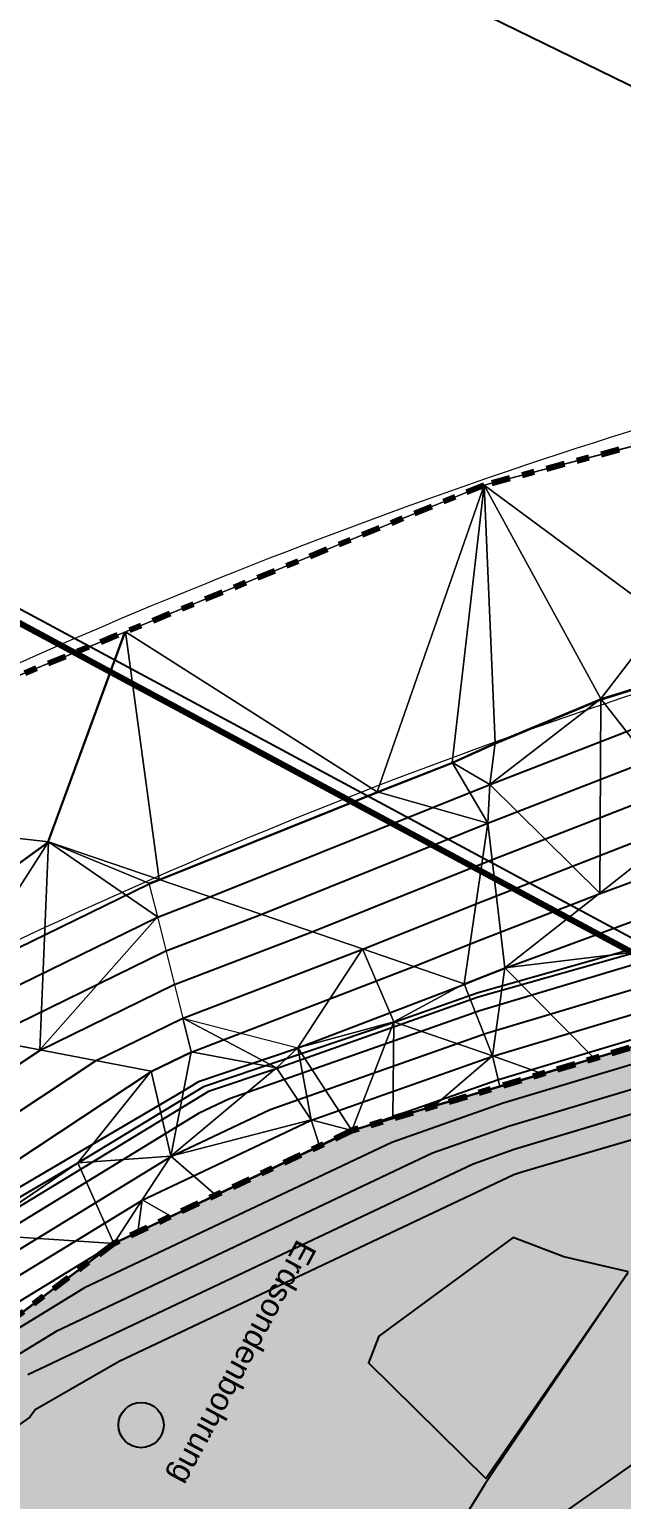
# Model space of a CAD drawing. Header units: metres. Extents: x 2711799 to 2711985, y 1236908 to 1237087.
# Drawn here: x 2711929.78 to 2711934.5, y 1237029.83 to 1237041.53 of the extents above; entities that cross this region are included whole.
import ezdxf

# ---------------------------------------------------------------- set-up
doc = ezdxf.new("R2010")
doc.units = ezdxf.units.M
doc.linetypes.add('AUSGEZOGEN', pattern=[0])
doc.linetypes.add('PUNKT2_S9', pattern=[0.35, 0.15, -0.1, 0, -0.1])
doc.layers.add('000_TEDA_Konstruktion_1', color=6, linetype='Continuous', plot=False)
for name, color, linetype, lineweight in [('XR$1$STANDARD_1', 7, 'AUSGEZOGEN', 13), ('XR$2$STANDARD_1', 7, 'AUSGEZOGEN', 13), ('XR$5$Fuellflaeche', 7, 'AUSGEZOGEN', 25), ('XR$5$Vermassung Details', 7, 'AUSGEZOGEN', 18), ('XR$6$STANDARD_1', 7, 'AUSGEZOGEN', 13)]:
    doc.layers.add(name, color=color, linetype=linetype, lineweight=lineweight)
for name, color, linetype in [('XR$3$V02_Raumstempel', 7, 'AUSGEZOGEN'), ('XR$3$V10_Achsen', 7, 'AUSGEZOGEN'), ('XR$4$E21_Stützen', 7, 'AUSGEZOGEN'), ('XR$4$E42_Aussendämmung', 7, 'AUSGEZOGEN'), ('XR$4$M61_Mobiliar', 7, 'AUSGEZOGEN')]:
    doc.layers.add(name, color=color, linetype=linetype)
doc.styles.add('ARIAL', font='arial.ttf')

# ---------------------------------------------------------------- blocks, each defined once
blk = doc.blocks.new('COMPLEXOBJECT_0')
at = {"layer": 'XR$1$STANDARD_1', "color": 7, "linetype": 'AUSGEZOGEN', "lineweight": 13, "transparency": 33554687}
for points, invisible_edges in [([(19.255, 3.146, -1.327), (20.648, 30.533, -1.327), (14.669, 5.194, -1.327)], 3), ([(14.669, 5.194, -1.327), (20.648, 30.533, -1.327), (20.574, 30.328, -1.327)], 13), ([(25.429, 1.362, -1.327), (20.648, 30.533, -1.327), (19.255, 3.146, -1.327)], 3), ([(12.569, 28.668, -1.327), (14.669, 5.194, -1.327), (14.287, 30.38, -1.327)], 3), ([(14.287, 30.38, -1.327), (14.669, 5.194, -1.327), (15.425, 30.399, -1.327)], 3), ([(15.872, 30.409, -1.327), (14.669, 5.194, -1.327), (18.335, 30.414, -1.327)], 3), ([(20.574, 30.328, -1.327), (18.335, 30.414, -1.327), (14.669, 5.194, -1.327)], 14), ([(15.425, 30.399, -1.327), (14.669, 5.194, -1.327), (15.872, 30.409, -1.327)], 3), ([(12.392, 28.545, -1.327), (14.669, 5.194, -1.327), (12.569, 28.668, -1.327)], 3), ([(11.161, 27.084, -1.327), (14.669, 5.194, -1.327), (12.392, 28.545, -1.327)], 3), ([(8.571, 25.177, -1.327), (14.669, 5.194, -1.327), (10.872, 27.205, -1.327)], 3), ([(10.872, 27.205, -1.327), (14.669, 5.194, -1.327), (11.161, 27.084, -1.327)], 3), ([(8.241, 24.909, -1.327), (14.669, 5.194, -1.327), (8.571, 25.177, -1.327)], 3), ([(7.946, 24.632, -1.327), (14.669, 5.194, -1.327), (8.132, 24.804, -1.327)], 3), ([(8.132, 24.804, -1.327), (14.669, 5.194, -1.327), (8.241, 24.909, -1.327)], 3), ([(7.724, 24.489, -1.327), (14.669, 5.194, -1.327), (7.946, 24.632, -1.327)], 3), ([(7.447, 24.22, -1.327), (14.669, 5.194, -1.327), (7.724, 24.489, -1.327)], 3), ([(7.208, 24.069, -1.327), (14.669, 5.194, -1.327), (7.447, 24.22, -1.327)], 3), ([(6.176, 23.23, -1.327), (14.669, 5.194, -1.327), (7.208, 24.069, -1.327)], 3), ([(6.076, 23.052, -1.327), (14.669, 5.194, -1.327), (6.176, 23.23, -1.327)], 3), ([(5.66, 22.81, -1.327), (14.669, 5.194, -1.327), (6.076, 23.052, -1.327)], 3), ([(4.705, 21.885, -1.327), (14.669, 5.194, -1.327), (5.66, 22.81, -1.327)], 15), ([(4.111, 21.551, -1.327), (14.669, 5.194, -1.327), (4.705, 21.885, -1.327)], 3), ([(2.562, 20.292, -1.327), (14.669, 5.194, -1.327), (4.111, 21.551, -1.327)], 3), ([(2.452, 20.104, -1.327), (14.669, 5.194, -1.327), (2.562, 20.292, -1.327)], 3), ([(2.127, 19.87, -1.327), (14.669, 5.194, -1.327), (2.452, 20.104, -1.327)], 3), ([(1.801, 19.635, -1.327), (14.669, 5.194, -1.327), (2.046, 19.873, -1.327)], 3), ([(2.046, 19.873, -1.327), (14.669, 5.194, -1.327), (2.127, 19.87, -1.327)], 3), ([(1.792, 19.511, -1.327), (14.669, 5.194, -1.327), (1.801, 19.635, -1.327)], 3), ([(1.818, 19.417, -1.327), (14.669, 5.194, -1.327), (1.792, 19.511, -1.327)], 3), ([(0, 18.223, -1.327), (14.669, 5.194, -1.327), (1.818, 19.417, -1.327)], 3), ([(2.336, 15.476, -1.327), (14.669, 5.194, -1.327), (0, 18.223, -1.327)], 3), ([(5.852, 11.696, -1.327), (2.336, 15.476, -1.327), (4.389, 13.269, 1.273)], 14), ([(5.852, 11.696, -1.327), (14.669, 5.194, -1.327), (2.336, 15.476, -1.327)], 3), ([(8.208, 12.995, 1.673), (9.422, 13.436, 2.473), (9.562, 12.592, 2.073)], 12), ([(4.389, 13.269, 1.273), (5.852, 11.696, 1.136), (5.852, 11.696, -1.327)], 12), ([(8.404, 12.103, 1.273), (8.208, 12.995, 1.673), (9.841, 10.903, 1.273)], 2), ([(9.562, 12.592, 2.073), (9.841, 10.903, 1.273), (8.208, 12.995, 1.673)], 14), ([(9.841, 10.903, 1.273), (9.562, 12.592, 2.073), (9.906, 10.847, 1.273)], 2), ([(9.562, 12.592, 2.073), (10.498, 12.51, 2.473), (9.906, 10.847, 1.273)], 14), ([(10.111, 11.033, 1.473), (10.498, 12.51, 2.473), (9.906, 10.847, 1.273)], 3), ([(10.498, 12.51, 2.473), (10.111, 11.033, 1.473), (10.724, 11.592, 2.073)], 1), ([(10.724, 11.592, 2.073), (10.929, 11.778, 2.273), (10.111, 11.033, 1.473)], 2), ([(11.485, 10.711, 1.873), (10.111, 11.033, 1.473), (10.929, 11.778, 2.273)], 14), ([(10.929, 11.778, 2.273), (11.216, 11.571, 2.273), (11.485, 10.711, 1.873)], 12), ([(5.852, 11.696, 1.136), (8.232, 9.735, 1.073), (5.852, 11.696, -1.327)], 2), ([(11.007, 7.45, -1.327), (5.852, 11.696, -1.327), (8.232, 9.735, 1.073)], 14), ([(11.007, 7.45, -1.327), (14.669, 5.194, -1.327), (5.852, 11.696, -1.327)], 2), ([(12.133, 11.401, 2.673), (13.027, 10.937, 2.873), (11.216, 11.571, 2.273)], 2), ([(11.485, 10.711, 1.873), (11.216, 11.571, 2.273), (13.027, 10.937, 2.873)], 14), ([(13.027, 10.937, 2.873), (11.62, 10.281, 1.673), (11.485, 10.711, 1.873)], 12), ([(8.232, 9.735, 1.073), (11.007, 7.45, 1), (11.007, 7.45, -1.327)], 12)]:
    blk.add_3dface(points, dxfattribs=dict(at, invisible_edges=invisible_edges))
for points in [[(9.455, 14.628, 3.622), (9.157, 13.661, 2.473), (8.265, 14.929, 3.073), (9.019, 15.066, 3.739)], [(9.157, 13.661, 2.473), (8.276, 14.044, 2.273), (7.396, 14.427, 2.073), (8.265, 14.929, 3.073)], [(9.756, 14.326, 3.737), (9.821, 13.907, 3.473), (9.157, 13.661, 2.473), (9.455, 14.628, 3.622)], [(7.396, 14.427, 2.073), (6.911, 13.319, 1.273), (6.688, 13.537, 1.273)], [(8.276, 14.044, 2.273), (6.911, 13.319, 1.273), (7.396, 14.427, 2.073)], [(10.008, 14.073, 3.737), (9.821, 13.907, 3.473), (9.756, 14.326, 3.737)], [(8.276, 14.044, 2.273), (7.929, 12.864, 1.473), (6.911, 13.319, 1.273)], [(9.157, 13.661, 2.473), (8.208, 12.995, 1.673), (7.929, 12.864, 1.473), (8.276, 14.044, 2.273)], [(10.395, 13.684, 3.709), (9.821, 13.907, 3.473), (10.008, 14.073, 3.737)], [(9.821, 13.907, 3.473), (9.422, 13.436, 2.473), (9.157, 13.661, 2.473)], [(9.954, 13.086, 2.673), (9.422, 13.436, 2.473), (9.821, 13.907, 3.473)], [(10.636, 13.443, 3.642), (9.954, 13.086, 2.673), (9.821, 13.907, 3.473), (10.395, 13.684, 3.709)], [(9.157, 13.661, 2.473), (9.422, 13.436, 2.473), (8.208, 12.995, 1.673)], [(6.688, 13.537, 1.273), (6.911, 13.319, 1.273), (6.107, 13.45, 1.273)], [(6.107, 13.45, 1.273), (5.852, 11.696, 1.136), (4.389, 13.269, 1.273)], [(6.911, 13.319, 1.273), (5.852, 11.696, 1.136), (6.107, 13.45, 1.273)], [(9.954, 13.086, 2.673), (9.562, 12.592, 2.073), (9.422, 13.436, 2.473)], [(10.875, 13.202, 3.673), (9.954, 13.086, 2.673), (10.636, 13.443, 3.642)], [(6.911, 13.319, 1.273), (7.617, 12.746, 1.273), (5.852, 11.696, 1.136)], [(7.929, 12.864, 1.473), (7.617, 12.746, 1.273), (6.911, 13.319, 1.273)], [(10.875, 13.202, 3.673), (10.498, 12.51, 2.473), (9.954, 13.086, 2.673)], [(10.875, 13.202, 3.673), (10.952, 12.876, 3.473), (10.498, 12.51, 2.473)], [(11.104, 13.033, 3.619), (10.952, 12.876, 3.473), (10.875, 13.202, 3.673)], [(8.208, 12.995, 1.673), (7.916, 12.518, 1.273), (7.929, 12.864, 1.473)], [(8.404, 12.103, 1.273), (7.916, 12.518, 1.273), (8.208, 12.995, 1.673)], [(10.498, 12.51, 2.473), (9.562, 12.592, 2.073), (9.954, 13.086, 2.673)], [(11.839, 12.491, 3.576), (11.738, 12.028, 3.273), (10.952, 12.876, 3.473), (11.104, 13.033, 3.619)], [(10.952, 12.876, 3.473), (10.719, 12.438, 2.873), (10.498, 12.51, 2.473)], [(11.738, 12.028, 3.273), (10.719, 12.438, 2.873), (10.952, 12.876, 3.473)], [(7.929, 12.864, 1.473), (7.916, 12.518, 1.273), (7.617, 12.746, 1.273)], [(7.617, 12.746, 1.273), (7.916, 12.518, 1.273), (5.852, 11.696, 1.136)], [(7.916, 12.518, 1.273), (8.404, 12.103, 1.273), (5.852, 11.696, 1.136)], [(10.498, 12.51, 2.473), (10.719, 12.438, 2.873), (10.724, 11.592, 2.073)], [(10.719, 12.438, 2.873), (10.929, 11.778, 2.273), (10.724, 11.592, 2.073)], [(11.738, 12.028, 3.273), (10.929, 11.778, 2.273), (10.719, 12.438, 2.873)], [(12.157, 12.256, 3.619), (12.15, 11.993, 3.473), (11.738, 12.028, 3.273), (11.839, 12.491, 3.576)], [(12.393, 12.083, 3.673), (12.15, 11.993, 3.473), (12.157, 12.256, 3.619)], [(8.404, 12.103, 1.273), (8.232, 9.735, 1.073), (5.852, 11.696, 1.136)], [(9.841, 10.903, 1.273), (8.232, 9.735, 1.073), (8.404, 12.103, 1.273)], [(12.563, 11.957, 3.673), (12.15, 11.993, 3.473), (12.393, 12.083, 3.673)], [(11.738, 12.028, 3.273), (11.216, 11.571, 2.273), (10.929, 11.778, 2.273)], [(11.738, 12.028, 3.273), (12.133, 11.401, 2.673), (11.216, 11.571, 2.273)], [(12.563, 11.957, 3.673), (12.133, 11.401, 2.673), (11.738, 12.028, 3.273), (12.15, 11.993, 3.473)], [(13.027, 10.937, 2.873), (12.133, 11.401, 2.673), (12.563, 11.957, 3.673)], [(13.517, 11.517, 3.761), (13.027, 10.937, 2.873), (12.563, 11.957, 3.673)], [(9.995, 9.986, 1.073), (9.906, 10.847, 1.273), (10.111, 11.033, 1.473)], [(11.485, 10.711, 1.873), (9.995, 9.986, 1.073), (10.111, 11.033, 1.473)], [(9.841, 10.903, 1.273), (9.995, 9.986, 1.073), (8.232, 9.735, 1.073)], [(9.841, 10.903, 1.273), (9.906, 10.847, 1.273), (9.995, 9.986, 1.073)], [(11.485, 10.711, 1.873), (11.62, 10.281, 1.673), (11.755, 9.851, 1.473), (9.995, 9.986, 1.073)], [(9.995, 9.986, 1.073), (11.007, 7.45, 1), (8.232, 9.735, 1.073)], [(11.755, 9.851, 1.473), (11.785, 9.119, 1.073), (9.995, 9.986, 1.073)], [(11.785, 9.119, 1.073), (11.007, 7.45, 1), (9.995, 9.986, 1.073)]]:
    blk.add_3dface(points, dxfattribs=at)
blk = doc.blocks.new('COMPLEXOBJECT_11')
at = {"layer": 'XR$1$STANDARD_1', "color": 117, "linetype": 'AUSGEZOGEN', "lineweight": 25, "transparency": 33554687}
for points, invisible_edges in [([(5.439, 18.663, 3.673), (5.439, 18.663, 3.473), (5.499, 18.603, 3.664)], 2), ([(5.439, 18.663, 3.473), (10.875, 13.202, 3.473), (5.499, 18.603, 3.664)], 14), ([(5.811, 18.289, 3.732), (5.499, 18.603, 3.664), (5.873, 18.227, 3.731)], 2), ([(5.873, 18.227, 3.731), (5.499, 18.603, 3.664), (6.118, 17.98, 3.733)], 3), ([(6.118, 17.98, 3.733), (5.499, 18.603, 3.664), (6.614, 17.482, 3.662)], 3), ([(5.499, 18.603, 3.664), (10.875, 13.202, 3.473), (6.614, 17.482, 3.662)], 15), ([(7.249, 16.845, 3.718), (6.614, 17.482, 3.662), (7.307, 16.786, 3.707)], 2), ([(6.614, 17.482, 3.662), (10.875, 13.202, 3.473), (7.307, 16.786, 3.707)], 15), ([(7.52, 16.573, 3.743), (7.307, 16.786, 3.707), (8.484, 15.604, 3.653)], 2), ([(7.307, 16.786, 3.707), (10.875, 13.202, 3.473), (8.484, 15.604, 3.653)], 15), ([(8.642, 15.445, 3.74), (8.484, 15.604, 3.653), (9.019, 15.066, 3.739)], 2), ([(9.019, 15.066, 3.739), (8.484, 15.604, 3.653), (9.455, 14.628, 3.622)], 3), ([(8.484, 15.604, 3.653), (10.875, 13.202, 3.473), (9.455, 14.628, 3.622)], 15), ([(9.455, 14.628, 3.622), (10.875, 13.202, 3.473), (9.756, 14.326, 3.737)], 3), ([(9.756, 14.326, 3.737), (10.875, 13.202, 3.473), (10.008, 14.073, 3.737)], 3), ([(10.008, 14.073, 3.737), (10.875, 13.202, 3.473), (10.395, 13.684, 3.709)], 3), ([(10.636, 13.443, 3.642), (10.875, 13.202, 3.473), (10.395, 13.684, 3.709)], 3), ([(10.875, 13.202, 3.473), (10.636, 13.443, 3.642), (10.875, 13.202, 3.673)], 1)]:
    blk.add_3dface(points, dxfattribs=dict(at, invisible_edges=invisible_edges))
blk = doc.blocks.new('COMPLEXOBJECT_12')
at = {"layer": 'XR$1$STANDARD_1', "color": 117, "linetype": 'AUSGEZOGEN', "lineweight": 25, "transparency": 33554687}
for points, invisible_edges in [([(10.875, 13.202, 3.673), (10.875, 13.202, 3.473), (11.104, 13.033, 3.619)], 2), ([(11.104, 13.033, 3.619), (10.875, 13.202, 3.473), (11.839, 12.491, 3.576)], 3), ([(11.839, 12.491, 3.576), (10.875, 13.202, 3.473), (12.563, 11.957, 3.473)], 13), ([(12.157, 12.256, 3.619), (11.839, 12.491, 3.576), (12.563, 11.957, 3.673)], 14), ([(12.563, 11.957, 3.473), (12.563, 11.957, 3.673), (11.839, 12.491, 3.576)], 14), ([(12.393, 12.083, 3.673), (12.157, 12.256, 3.619), (12.563, 11.957, 3.673)], 2)]:
    blk.add_3dface(points, dxfattribs=dict(at, invisible_edges=invisible_edges))
blk = doc.blocks.new('COMPLEXOBJECT_13')
at = {"layer": 'XR$1$STANDARD_1', "color": 117, "linetype": 'AUSGEZOGEN', "lineweight": 25, "transparency": 33554687}
for points, invisible_edges in [([(12.563, 11.957, 3.673), (12.563, 11.957, 3.473), (13.517, 11.517, 3.761)], 2), ([(13.517, 11.517, 3.761), (12.563, 11.957, 3.473), (13.886, 11.346, 3.731)], 15), ([(13.886, 11.346, 3.731), (12.563, 11.957, 3.473), (14.132, 11.233, 3.695)], 3), ([(14.132, 11.233, 3.695), (12.563, 11.957, 3.473), (14.293, 11.159, 3.473)], 13), ([(13.729, 11.419, 3.788), (13.517, 11.517, 3.761), (13.886, 11.346, 3.731)], 2), ([(14.293, 11.159, 3.473), (14.293, 11.159, 3.673), (14.132, 11.233, 3.695)], 12)]:
    blk.add_3dface(points, dxfattribs=dict(at, invisible_edges=invisible_edges))
blk = doc.blocks.new('COMPLEXOBJECT_17')
at = {"layer": 'XR$1$STANDARD_1', "color": 91, "linetype": 'AUSGEZOGEN', "lineweight": 25, "transparency": 33554687}
for points, invisible_edges in [([(10.451, 23.217, 3.473), (17.649, 10.907, 3.473), (4.357, 19.83, 3.473)], 15), ([(17.649, 10.907, 3.473), (19.327, 9.373, 3.473), (4.357, 19.83, 3.473)], 15), ([(4.357, 19.83, 3.473), (19.327, 9.373, 3.473), (5.439, 18.663, 3.473)], 15), ([(10.875, 13.202, 3.473), (5.439, 18.663, 3.473), (12.563, 11.957, 3.473)], 2), ([(12.563, 11.957, 3.473), (5.439, 18.663, 3.473), (14.293, 11.159, 3.473)], 3), ([(14.293, 11.159, 3.473), (5.439, 18.663, 3.473), (16.663, 10.678, 3.473)], 3), ([(18.685, 9.368, 3.473), (16.663, 10.678, 3.473), (5.439, 18.663, 3.473)], 14), ([(5.439, 18.663, 3.473), (19.327, 9.373, 3.473), (18.685, 9.368, 3.473)], 13)]:
    blk.add_3dface(points, dxfattribs=dict(at, invisible_edges=invisible_edges))
blk = doc.blocks.new('Baugrube_$F38', base_point=(0, 0, -1.327))
at = {"layer": 'XR$1$STANDARD_1', "color": 7, "linetype": 'PUNKT2_S9', "lineweight": 100, "transparency": 33554687}
blk.add_polyline3d([(4.705, 21.885, -1.327), (4.111, 21.551, -1.327), (2.562, 20.292, -1.327), (2.452, 20.104, -1.327), (2.127, 19.87, -1.327), (2.046, 19.873, -1.327), (1.801, 19.635, -1.327), (1.792, 19.511, -1.327), (1.818, 19.417, -1.327), (0, 18.223, -1.327), (2.336, 15.476, -1.327), (5.852, 11.696, -1.327), (11.007, 7.45, -1.327)], dxfattribs=at)
at = {"layer": 'XR$1$STANDARD_1', "color": 7, "linetype": 'AUSGEZOGEN', "lineweight": 13, "transparency": 33554687}
blk.add_blockref('COMPLEXOBJECT_0', (0, 0), dxfattribs=at)
at = {"layer": 'XR$1$STANDARD_1', "color": 91, "linetype": 'AUSGEZOGEN', "lineweight": 13, "transparency": 33554687}
blk.add_blockref('COMPLEXOBJECT_17', (0, 0), dxfattribs=at)
at = {"layer": 'XR$1$STANDARD_1', "color": 117, "linetype": 'AUSGEZOGEN', "lineweight": 13, "transparency": 33554687}
for name in ['COMPLEXOBJECT_11', 'COMPLEXOBJECT_12', 'COMPLEXOBJECT_13']:
    blk.add_blockref(name, (0, 0), dxfattribs=at)
blk = doc.blocks.new('Baugrube_$F39', base_point=(0, 0, -1.327))
at = {"layer": 'XR$1$STANDARD_1', "linetype": 'AUSGEZOGEN', "lineweight": 25, "transparency": 33554687}
blk.add_hatch(color=91, dxfattribs=at).paths.add_polyline_path([(19.327, 9.373), (18.685, 9.368), (16.663, 10.678), (14.293, 11.159), (12.563, 11.957), (10.875, 13.202), (5.439, 18.663), (4.683, 19.478), (4.357, 19.83), (4.503, 19.911), (10.451, 23.217), (17.649, 20.712), (17.649, 10.907), (19.327, 10.907)], flags=16)
at = {"layer": 'XR$1$STANDARD_1', "color": 7, "linetype": 'AUSGEZOGEN', "lineweight": 13, "transparency": 33554687}
blk.add_lwpolyline([(19.327, 9.373), (18.685, 9.368), (16.663, 10.678), (14.293, 11.159), (12.563, 11.957), (10.875, 13.202), (5.439, 18.663), (4.683, 19.478), (4.357, 19.83), (4.503, 19.911), (10.451, 23.217), (17.649, 20.712), (17.649, 10.907), (19.327, 10.907), (19.327, 9.373)], close=True, dxfattribs=at)

msp = doc.modelspace()

# ---------------------------------------------------------------- hatches: boundary and pattern name
at = {"layer": 'XR$5$Fuellflaeche', "transparency": 33554687}
msp.add_hatch(color=3, dxfattribs=at).paths.add_polyline_path([(2711930.7398, 1237030.2529), (2711930.7679, 1237030.267), (2711930.793, 1237030.2857), (2711930.8145, 1237030.3086), (2711930.8317, 1237030.3348), (2711930.8441, 1237030.3637), (2711930.8513, 1237030.3942), (2711930.8531, 1237030.4255), (2711930.8494, 1237030.4567), (2711930.8404, 1237030.4867), (2711930.8263, 1237030.5147), (2711930.8075, 1237030.5399), (2711930.7846, 1237030.5614), (2711930.7584, 1237030.5786), (2711930.7296, 1237030.591), (2711930.699, 1237030.5982), (2711930.6677, 1237030.6), (2711930.6366, 1237030.5963), (2711930.6065, 1237030.5873), (2711930.5785, 1237030.5732), (2711930.5533, 1237030.5544), (2711930.5318, 1237030.5315), (2711930.5146, 1237030.5053), (2711930.5022, 1237030.4765), (2711930.495, 1237030.4459), (2711930.4933, 1237030.4146), (2711930.4969, 1237030.3835), (2711930.506, 1237030.3534), (2711930.5201, 1237030.3254), (2711930.5388, 1237030.3002), (2711930.5617, 1237030.2787), (2711930.5879, 1237030.2615), (2711930.6168, 1237030.2491), (2711930.6473, 1237030.2419), (2711930.6786, 1237030.2401), (2711930.7098, 1237030.2438)])

# ---------------------------------------------------------------- linework, layer by layer
at = {"layer": '000_TEDA_Konstruktion_1'}
msp.add_line((2711905.4317, 1237055.2999, 640.05), (2711941.182, 1237037.852, 640.05), dxfattribs=at)
at = {"layer": 'XR$1$STANDARD_1', "color": 7, "linetype": 'PUNKT2_S9', "lineweight": 100, "transparency": 33554687}
msp.add_polyline3d([(2711939.735, 1237034.9645, 636.6), (2711932.3511, 1237032.7627, 636.6), (2711930.4555, 1237031.8656, 636.6), (2711928.9328, 1237030.7196, 636.6), (2711927.3871, 1237028.8596, 636.6), (2711925.276, 1237027.6991, 636.6), (2711924.9108, 1237027.2758, 636.7254)], dxfattribs=at)
at = {"layer": 'XR$2$STANDARD_1', "color": 211, "linetype": 'AUSGEZOGEN', "lineweight": 100, "transparency": 33554687}
msp.add_line((2711951.9588, 1237024.8366, 640.05), (2711916.6291, 1237043.8313, 640.05), dxfattribs=at)
msp.add_line((2711951.9588, 1237024.8366, 640.05), (2711916.6291, 1237043.8313, 640.05), dxfattribs=at)
at = {"layer": 'XR$2$STANDARD_1', "color": 211, "linetype": 'AUSGEZOGEN', "lineweight": 25, "transparency": 33554687}
msp.add_line((2711951.9588, 1237024.8366, 640.05), (2711916.6291, 1237043.8313, 640.05), dxfattribs=at)
msp.add_line((2711951.9588, 1237024.8366, 640.05), (2711916.6291, 1237043.8313, 640.05), dxfattribs=at)
at = {"layer": 'XR$2$STANDARD_1', "color": 5, "linetype": 'AUSGEZOGEN', "lineweight": 25, "transparency": 33554687, "elevation": 0}
msp.add_lwpolyline([(2711916.5884, 1237043.9667), (2711892.0447, 1236998.3161), (2711927.5506, 1236979.2267), (2711952.0942, 1237024.8773), (2711916.5884, 1237043.9667)], dxfattribs=at)
at = {"layer": 'XR$3$V02_Raumstempel', "transparency": 33554687}
for points in [[(2711942.4025, 1237037.3725, 635), (2711942.3093, 1237037.7008, 635), (2711942.2043, 1237037.7681, 635), (2711942.1087, 1237037.7892, 635), (2711941.4203, 1237037.5118, 635), (2711941.2638, 1237037.4854, 635), (2711940.8447, 1237037.3418, 635), (2711940.7115, 1237037.2643, 635), (2711940.1625, 1237037.0708, 635), (2711940.1326, 1237037.0665, 635), (2711939.5039, 1237036.8713, 635), (2711937.8109, 1237036.2451, 635), (2711935.0727, 1237035.24, 635), (2711933.3924, 1237034.587, 635), (2711932.4307, 1237034.201, 635), (2711930.9993, 1237033.6512, 635), (2711930.306, 1237033.3127, 635), (2711928.3686, 1237032.0325, 635)], [(2711922.3092, 1237032.2895, 634), (2711923.0593, 1237032.2464, 634), (2711923.7062, 1237032.3512, 634), (2711925.5703, 1237032.8119, 634), (2711926.3413, 1237032.972, 634), (2711928.3187, 1237033.8878, 634), (2711929.9307, 1237035.0535, 634), (2711930.5446, 1237036.7251, 634)], [(2711943.0284, 1237034.1056, 636), (2711942.5718, 1237035.7133, 636), (2711942.5077, 1237035.7543, 636), (2711941.9707, 1237035.7537, 636), (2711941.742, 1237035.7208, 636), (2711941.5685, 1237035.8256, 636), (2711941.1718, 1237035.9244, 636), (2711941.0257, 1237035.8165, 636), (2711940.991, 1237035.7838, 636), (2711940.9414, 1237035.801, 636), (2711940.2726, 1237035.6114, 636), (2711938.8138, 1237035.2567, 636), (2711935.1034, 1237034.2367, 636), (2711933.3779, 1237033.7192, 636), (2711931.3763, 1237033.0146, 636), (2711931.1302, 1237032.8981, 636), (2711928.9515, 1237031.5676, 636)], [(2711943.6542, 1237030.8387, 637), (2711943.4842, 1237031.4375, 637), (2711943.2241, 1237032.4493, 637), (2711942.9018, 1237032.7466, 637), (2711942.6393, 1237032.5611, 637), (2711942.454, 1237032.3809, 637), (2711942.2281, 1237032.4364, 637), (2711941.894, 1237032.3161, 637), (2711941.7488, 1237032.8091, 637), (2711941.219, 1237034.5837, 637), (2711941.0989, 1237034.9491, 637), (2711941.0473, 1237035.0496, 637), (2711939.918, 1237034.6723, 637), (2711939.349, 1237034.4933, 637), (2711935.5167, 1237033.3714, 637), (2711933.5986, 1237032.7962, 637), (2711932.9926, 1237032.5828, 637), (2711929.9974, 1237031.1655, 637), (2711929.3863, 1237030.7923, 637)]]:
    msp.add_polyline3d(points, dxfattribs=at)
at = {"layer": 'XR$3$V10_Achsen', "transparency": 33554687}
for points in [[(2711940.9335, 1237039.7448, 634.6), (2711940.7763, 1237038.7142, 634.6), (2711940.5892, 1237037.8203, 634.6), (2711940.1993, 1237037.6883, 634.6), (2711940.0576, 1237037.6425, 634.6), (2711939.8086, 1237037.5793, 634.6), (2711939.0926, 1237037.3556, 634.6), (2711937.3237, 1237036.7013, 634.6), (2711936.5813, 1237036.4288, 634.6), (2711933.4264, 1237035.2027, 634.6), (2711931.6207, 1237034.478, 634.6), (2711930.8651, 1237034.1877, 634.6), (2711929.4208, 1237033.4826, 634.6), (2711928.336, 1237032.7658, 634.6), (2711927.22, 1237032.1715, 634.6), (2711926.9346, 1237032.0997, 634.6), (2711925.253, 1237031.0883, 634.6), (2711924.356, 1237030.5694, 634.6), (2711924.1818, 1237030.4811, 634.6), (2711922.3856, 1237029.1929, 634.6), (2711922.3118, 1237029.0899, 634.6), (2711920.4101, 1237027.5165, 634.6), (2711920.1693, 1237027.3147, 634.6), (2711918.344, 1237025.0474, 634.6)], [(2711938.4877, 1237039.2198, 634.4), (2711938.471, 1237039.1103, 634.4), (2711937.7515, 1237037.1, 634.4), (2711936.5681, 1237036.7324, 634.4), (2711936.3139, 1237036.6261, 634.4), (2711933.4435, 1237035.5106, 634.4), (2711931.2157, 1237034.6165, 634.4), (2711930.798, 1237034.456, 634.4), (2711928.9782, 1237033.5676, 634.4), (2711928.3197, 1237033.1324, 634.4), (2711926.851, 1237032.3503, 634.4), (2711926.6828, 1237032.308, 634.4), (2711924.6877, 1237031.108, 634.4), (2711924.1998, 1237030.8257, 634.4), (2711924.1051, 1237030.7777, 634.4), (2711922.1778, 1237029.3956, 634.4), (2711922.1415, 1237029.3449, 634.4), (2711920.1058, 1237027.6606, 634.4), (2711920.004, 1237027.5753, 634.4), (2711918.0929, 1237025.2015, 634.4), (2711918.0182, 1237025.1394, 634.4), (2711916.3714, 1237023.5389, 634.4)], [(2711917.8264, 1237025.7996, 634.2), (2711919.8924, 1237027.8319, 634.2), (2711921.8012, 1237029.4502, 634.2), (2711921.9716, 1237029.5946, 634.2), (2711922.0471, 1237029.6494, 634.2), (2711922.2497, 1237029.7988, 634.2), (2711924.0283, 1237031.0744, 634.2), (2711924.0436, 1237031.0821, 634.2), (2711924.1225, 1237031.1278, 634.2), (2711926.4311, 1237032.5163, 634.2), (2711926.482, 1237032.5291, 634.2), (2711928.3033, 1237033.4991, 634.2), (2711928.5356, 1237033.6525, 634.2), (2711930.7309, 1237034.7243, 634.2), (2711930.8108, 1237034.755, 634.2), (2711932.5487, 1237035.4525, 634.2), (2711933.1449, 1237035.6859, 634.2), (2711933.4874, 1237035.8409, 634.2), (2711934.326, 1237036.1914, 634.2), (2711934.6242, 1237036.2841, 634.2), (2711934.8222, 1237036.8373, 634.2), (2711935.4767, 1237038.4365, 634.2)], [(2711942.2774, 1237038.0259, 634.8), (2711942.2568, 1237038.0983, 634.8), (2711942.2336, 1237038.1131, 634.8), (2711942.1733, 1237038.1264, 634.8), (2711941.5524, 1237037.9146, 634.8), (2711941.2337, 1237037.7862, 634.8), (2711941.212, 1237037.7825, 634.8), (2711940.6797, 1237037.6002, 634.8), (2711940.651, 1237037.5835, 634.8), (2711939.9706, 1237037.3437, 634.8), (2711939.9582, 1237037.3419, 634.8), (2711939.6955, 1237037.2603, 634.8), (2711937.5673, 1237036.4732, 634.8), (2711935.827, 1237035.8344, 634.8), (2711933.4094, 1237034.8949, 634.8), (2711932.0257, 1237034.3395, 634.8), (2711930.9322, 1237033.9194, 634.8), (2711929.8634, 1237033.3976, 634.8), (2711928.3523, 1237032.3991, 634.8)], [(2711942.5277, 1237036.7192, 635.2), (2711942.3618, 1237037.3033, 635.2), (2711942.1749, 1237037.4231, 635.2), (2711942.1057, 1237037.4383, 635.2), (2711941.6069, 1237037.2373, 635.2), (2711941.3155, 1237037.1882, 635.2), (2711941.0098, 1237037.0835, 635.2), (2711940.7719, 1237036.9451, 635.2), (2711940.3543, 1237036.7979, 635.2), (2711940.3071, 1237036.791, 635.2), (2711939.3123, 1237036.4822, 635.2), (2711938.0545, 1237036.017, 635.2), (2711934.3183, 1237034.6456, 635.2), (2711933.3754, 1237034.2792, 635.2), (2711932.8357, 1237034.0626, 635.2), (2711931.0664, 1237033.3829, 635.2), (2711930.7486, 1237033.2277, 635.2), (2711928.385, 1237031.6658, 635.2)], [(2711942.6529, 1237036.0658, 635.4), (2711942.4143, 1237036.9058, 635.4), (2711942.1456, 1237037.078, 635.4), (2711942.1026, 1237037.0875, 635.4), (2711941.7935, 1237036.9629, 635.4), (2711941.3672, 1237036.8911, 635.4), (2711941.1749, 1237036.8252, 635.4), (2711940.8324, 1237036.6259, 635.4), (2711940.5462, 1237036.525, 635.4), (2711940.4816, 1237036.5156, 635.4), (2711939.1207, 1237036.0932, 635.4), (2711938.2981, 1237035.7889, 635.4), (2711933.564, 1237034.0512, 635.4), (2711933.3584, 1237033.9713, 635.4), (2711933.2407, 1237033.9241, 635.4), (2711931.9156, 1237033.415, 635.4), (2711931.1293, 1237033.15, 635.4), (2711930.9954, 1237033.0686, 635.4), (2711928.5179, 1237031.6151, 635.4)], [(2711942.778, 1237035.4124, 635.6), (2711942.4668, 1237036.5083, 635.6), (2711942.1162, 1237036.733, 635.6), (2711942.0996, 1237036.7367, 635.6), (2711941.9801, 1237036.6885, 635.6), (2711941.419, 1237036.5939, 635.6), (2711941.3399, 1237036.5668, 635.6), (2711940.8928, 1237036.3066, 635.6), (2711940.738, 1237036.2521, 635.6), (2711940.6561, 1237036.2402, 635.6), (2711938.9291, 1237035.7041, 635.6), (2711938.5418, 1237035.5609, 635.6), (2711935.773, 1237034.5445, 635.6), (2711933.3548, 1237033.86, 635.6), (2711932.6805, 1237033.6215, 635.6), (2711931.1694, 1237033.1121, 635.6), (2711930.1641, 1237032.5008, 635.6), (2711928.6737, 1237031.6265, 635.6)], [(2711942.9032, 1237034.759, 635.8), (2711942.5193, 1237036.1108, 635.8), (2711942.2083, 1237036.3101, 635.8), (2711942.0634, 1237036.3099, 635.8), (2711941.5217, 1237036.232, 635.8), (2711941.4814, 1237036.2563, 635.8), (2711941.3893, 1237036.2793, 635.8), (2711941.1463, 1237036.0997, 635.8), (2711940.9533, 1237035.9874, 635.8), (2711940.9298, 1237035.9792, 635.8), (2711940.8305, 1237035.9647, 635.8), (2711939.1293, 1237035.4367, 635.8), (2711938.764, 1237035.3478, 635.8), (2711937.8303, 1237035.0912, 635.8), (2711933.3564, 1237033.8246, 635.8), (2711931.7471, 1237033.2554, 635.8), (2711931.2095, 1237033.0742, 635.8), (2711929.3327, 1237031.933, 635.8)], [(2711943.1535, 1237033.4522, 636.2), (2711942.7258, 1237034.9583, 636.2), (2711942.5681, 1237035.5718, 636.2), (2711941.9937, 1237035.3678, 636.2), (2711941.8885, 1237035.3285, 636.2), (2711941.7694, 1237035.326, 636.2), (2711941.6555, 1237035.3948, 636.2), (2711941.5015, 1237035.4332, 636.2), (2711941.109, 1237035.5809, 636.2), (2711941.027, 1237035.7483, 636.2), (2711940.9798, 1237035.7648, 636.2), (2711938.8792, 1237035.1693, 636.2), (2711938.8635, 1237035.1655, 636.2), (2711938.8236, 1237035.1545, 636.2), (2711933.4221, 1237033.5346, 636.2), (2711931.6996, 1237032.9282, 636.2), (2711930.9036, 1237032.5515, 636.2), (2711929.0385, 1237031.4125, 636.2)], [(2711943.2787, 1237032.7988, 636.4), (2711942.9154, 1237034.0781, 636.4), (2711942.5447, 1237035.5202, 636.4), (2711942.3307, 1237035.4442, 636.4), (2711941.8348, 1237035.2592, 636.4), (2711941.7604, 1237035.2577, 636.4), (2711941.4944, 1237035.2123, 636.4), (2711941.3828, 1237035.18, 636.4), (2711941.2005, 1237035.2486, 636.4), (2711941.1378, 1237035.3767, 636.4), (2711941.0044, 1237035.637, 636.4), (2711940.8231, 1237035.5764, 636.4), (2711938.9843, 1237034.9981, 636.4), (2711938.0341, 1237034.7199, 636.4), (2711933.4662, 1237033.35, 636.4), (2711932.0228, 1237032.8419, 636.4), (2711930.677, 1237032.205, 636.4), (2711929.1254, 1237031.2575, 636.4)], [(2711943.4039, 1237032.1455, 636.6), (2711943.105, 1237033.1979, 636.6), (2711942.6479, 1237034.9762, 636.6), (2711942.4804, 1237035.1307, 636.6), (2711942.0535, 1237034.909, 636.6), (2711941.8868, 1237034.7989, 636.6), (2711941.72, 1237034.6953, 636.6), (2711941.465, 1237034.6043, 636.6), (2711941.3513, 1237034.6334, 636.6), (2711941.2056, 1237035.0765, 636.6), (2711941.0187, 1237035.4412, 636.6), (2711940.5214, 1237035.275, 636.6), (2711939.1059, 1237034.8298, 636.6), (2711937.1949, 1237034.2704, 636.6), (2711933.5104, 1237033.1654, 636.6), (2711932.3461, 1237032.7555, 636.6), (2711930.4505, 1237031.8585, 636.6), (2711929.2124, 1237031.1024, 636.6)], [(2711943.5291, 1237031.4921, 636.8), (2711943.2946, 1237032.3177, 636.8), (2711942.936, 1237033.7128, 636.8), (2711942.4917, 1237034.1227, 636.8), (2711942.1297, 1237033.867, 636.8), (2711942.0895, 1237033.8279, 636.8), (2711942.0406, 1237033.8399, 636.8), (2711941.5773, 1237033.6732, 636.8), (2711941.5457, 1237033.7806, 636.8), (2711941.4302, 1237034.1674, 636.8), (2711941.1522, 1237035.0128, 636.8), (2711941.033, 1237035.2454, 636.8), (2711940.2197, 1237034.9737, 636.8), (2711939.2274, 1237034.6616, 636.8), (2711936.3558, 1237033.8209, 636.8), (2711933.5545, 1237032.9808, 636.8), (2711932.6693, 1237032.6692, 636.8), (2711930.2239, 1237031.512, 636.8), (2711929.2993, 1237030.9473, 636.8)], [(2711943.7794, 1237030.1853, 637.2), (2711943.6738, 1237030.5573, 637.2), (2711943.5122, 1237031.1858, 637.2), (2711943.312, 1237031.3705, 637.2), (2711943.1489, 1237031.2553, 637.2), (2711942.8185, 1237030.9339, 637.2), (2711942.4156, 1237031.0328, 637.2), (2711942.2107, 1237030.959, 637.2), (2711941.952, 1237031.8375, 637.2), (2711941.1635, 1237034.4786, 637.2), (2711940.9582, 1237034.49, 637.2), (2711940.4252, 1237034.6412, 637.2), (2711939.6163, 1237034.3709, 637.2), (2711939.4706, 1237034.325, 637.2), (2711934.6776, 1237032.9219, 637.2), (2711933.6428, 1237032.6116, 637.2), (2711933.3158, 1237032.4965, 637.2), (2711929.7708, 1237030.819, 637.2)], [(2711943.9046, 1237029.5319, 637.4), (2711943.8633, 1237029.6771, 637.4), (2711943.8003, 1237029.9223, 637.4), (2711943.7222, 1237029.9944, 637.4), (2711943.6585, 1237029.9494, 637.4), (2711943.183, 1237029.4869, 637.4), (2711942.6032, 1237029.6292, 637.4), (2711942.5274, 1237029.602, 637.4), (2711942.1552, 1237030.866, 637.4), (2711941.6041, 1237032.7116, 637.4), (2711940.5391, 1237032.7709, 637.4), (2711939.8833, 1237032.9569, 637.4), (2711938.565, 1237033.4512, 637.4), (2711934.901, 1237032.7835, 637.4), (2711933.8384, 1237032.4724, 637.4), (2711933.6869, 1237032.427, 637.4), (2711933.6391, 1237032.4101, 637.4), (2711930.4996, 1237030.9245, 637.4), (2711929.8308, 1237030.5405, 637.4), (2711929.7864, 1237030.4832, 637.4), (2711929.5199, 1237030.2939, 637.4)], [(2711934.5533, 1237031.6396, 637.6), (2711934.0389, 1237031.7596, 637.6), (2711933.6336, 1237031.9133, 637.6), (2711933.0262, 1237031.4671, 637.6), (2711932.5643, 1237031.1262, 637.6), (2711932.4822, 1237030.9153, 637.6), (2711932.482, 1237030.9151, 637.6), (2711933.4168, 1237029.9949, 637.6), (2711933.4169, 1237029.9952, 637.6), (2711933.5178, 1237030.1404, 637.6), (2711934.5477, 1237031.6302, 637.6), (2711933.4918, 1237030.0723, 637.6), (2711933.4058, 1237029.9451, 637.6), (2711933.2223, 1237029.6461, 637.6)], [(2711943.288, 1237026.384, 637.8), (2711942.6425, 1237028.6478, 637.8), (2711942.5615, 1237028.9229, 637.8), (2711942.4855, 1237029.1776, 637.8), (2711942.1685, 1237029.1952, 637.8), (2711940.6761, 1237029.435, 637.8), (2711940.4654, 1237029.7614, 637.8), (2711940.0564, 1237029.8893, 637.8), (2711938.3701, 1237030.5996, 637.8), (2711938.1405, 1237030.6042, 637.8), (2711937.4514, 1237030.8031, 637.8), (2711936.4045, 1237030.64, 637.8), (2711936.3782, 1237030.6304, 637.8), (2711936.2405, 1237030.7178, 637.8), (2711934.8163, 1237030.2705, 637.8), (2711933.6153, 1237029.4262, 637.8), (2711934.7567, 1237028.6756, 637.8), (2711934.6075, 1237028.3273, 637.8), (2711934.2577, 1237028.3458, 637.8), (2711934.094, 1237027.7992, 637.8), (2711934.0515, 1237027.6769, 637.8), (2711933.9848, 1237027.4848, 637.8), (2711933.9177, 1237027.2918, 637.8)]]:
    msp.add_polyline3d(points, dxfattribs=at)
at = {"layer": 'XR$4$E21_Stützen', "color": 7, "linetype": 'AUSGEZOGEN', "lineweight": 18, "transparency": 33554687}
for centre, radius, start, end in [((2711948.1221, 1236995.2779, 640.05), 45.1343, 100.93278, 112.62083), ((2711948.1587, 1236995.1539, 640.05), 43.2631, 100.96585, 112.6027), ((2711948.1178, 1236995.2194, 640.05), 45.1867, 112.58736, 124.23244), ((2711948.1653, 1236995.1329, 640.05), 43.285, 112.60009, 124.16241)]:
    msp.add_arc(centre, radius, start, end, dxfattribs=at)
at = {"layer": 'XR$4$E21_Stützen', "color": 12, "linetype": 'AUSGEZOGEN', "lineweight": 18, "transparency": 33554687}
for centre, radius, start, end in [((2711948.1221, 1236995.2779, 640.05), 45.1343, 100.93278, 112.62083), ((2711948.1178, 1236995.2194, 640.05), 45.1867, 112.58736, 124.23244)]:
    msp.add_arc(centre, radius, start, end, dxfattribs=at)
at = {"layer": 'XR$4$E42_Aussendämmung', "color": 7, "linetype": 'AUSGEZOGEN', "lineweight": 18, "transparency": 33554687}
for centre, radius, start, end in [((2711948.1587, 1236995.1539, 640.05), 43.2631, 100.96585, 112.6027), ((2711948.1653, 1236995.1329, 640.05), 43.285, 112.60009, 124.16241)]:
    msp.add_arc(centre, radius, start, end, dxfattribs=at)
at = {"layer": 'XR$4$M61_Mobiliar', "linetype": 'AUSGEZOGEN', "lineweight": 18, "transparency": 33554687}
for centre, radius, start, end in [((2711948.1587, 1236995.1539, 640.05), 43.2631, 100.96585, 112.6027), ((2711948.1653, 1236995.1329, 640.05), 43.285, 112.60009, 124.16241)]:
    msp.add_arc(centre, radius, start, end, dxfattribs=at)
at = {"layer": 'XR$4$M61_Mobiliar', "color": 12, "linetype": 'AUSGEZOGEN', "lineweight": 18, "transparency": 33554687}
for centre, radius, start, end in [((2711948.1587, 1236995.1539, 640.05), 43.2631, 100.96585, 112.6027), ((2711948.1653, 1236995.1329, 640.05), 43.285, 112.60009, 124.16241)]:
    msp.add_arc(centre, radius, start, end, dxfattribs=at)
at = {"layer": 'XR$5$Vermassung Details', "lineweight": 25, "transparency": 33554687}
msp.add_circle((2711930.6732, 1237030.4201, 640.05), 0.18, dxfattribs=at)

# ---------------------------------------------------------------- block references
at = {"layer": 'XR$1$STANDARD_1', "color": 2, "linetype": 'AUSGEZOGEN', "lineweight": 25, "transparency": 33554687, "rotation": 241.7356833995579}
for name in ['Baugrube_$F38', 'Baugrube_$F39']:
    msp.add_blockref(name, (2711925.873, 1237048.5928, 631.6), dxfattribs=at)

# ---------------------------------------------------------------- texts
at = {"layer": 'XR$6$STANDARD_1', "color": 7, "linetype": 'AUSGEZOGEN', "lineweight": 25, "transparency": 33554687, "insert": (2711931.8705, 1237031.934, 640.05), "char_height": 0.18, "width": 2.244611, "attachment_point": 7, "rotation": 241.73568, "style": 'ARIAL'}
msp.add_mtext('\\W1.01;Erdsondenbohrung', dxfattribs=at)

doc.saveas('drawing.dxf')
